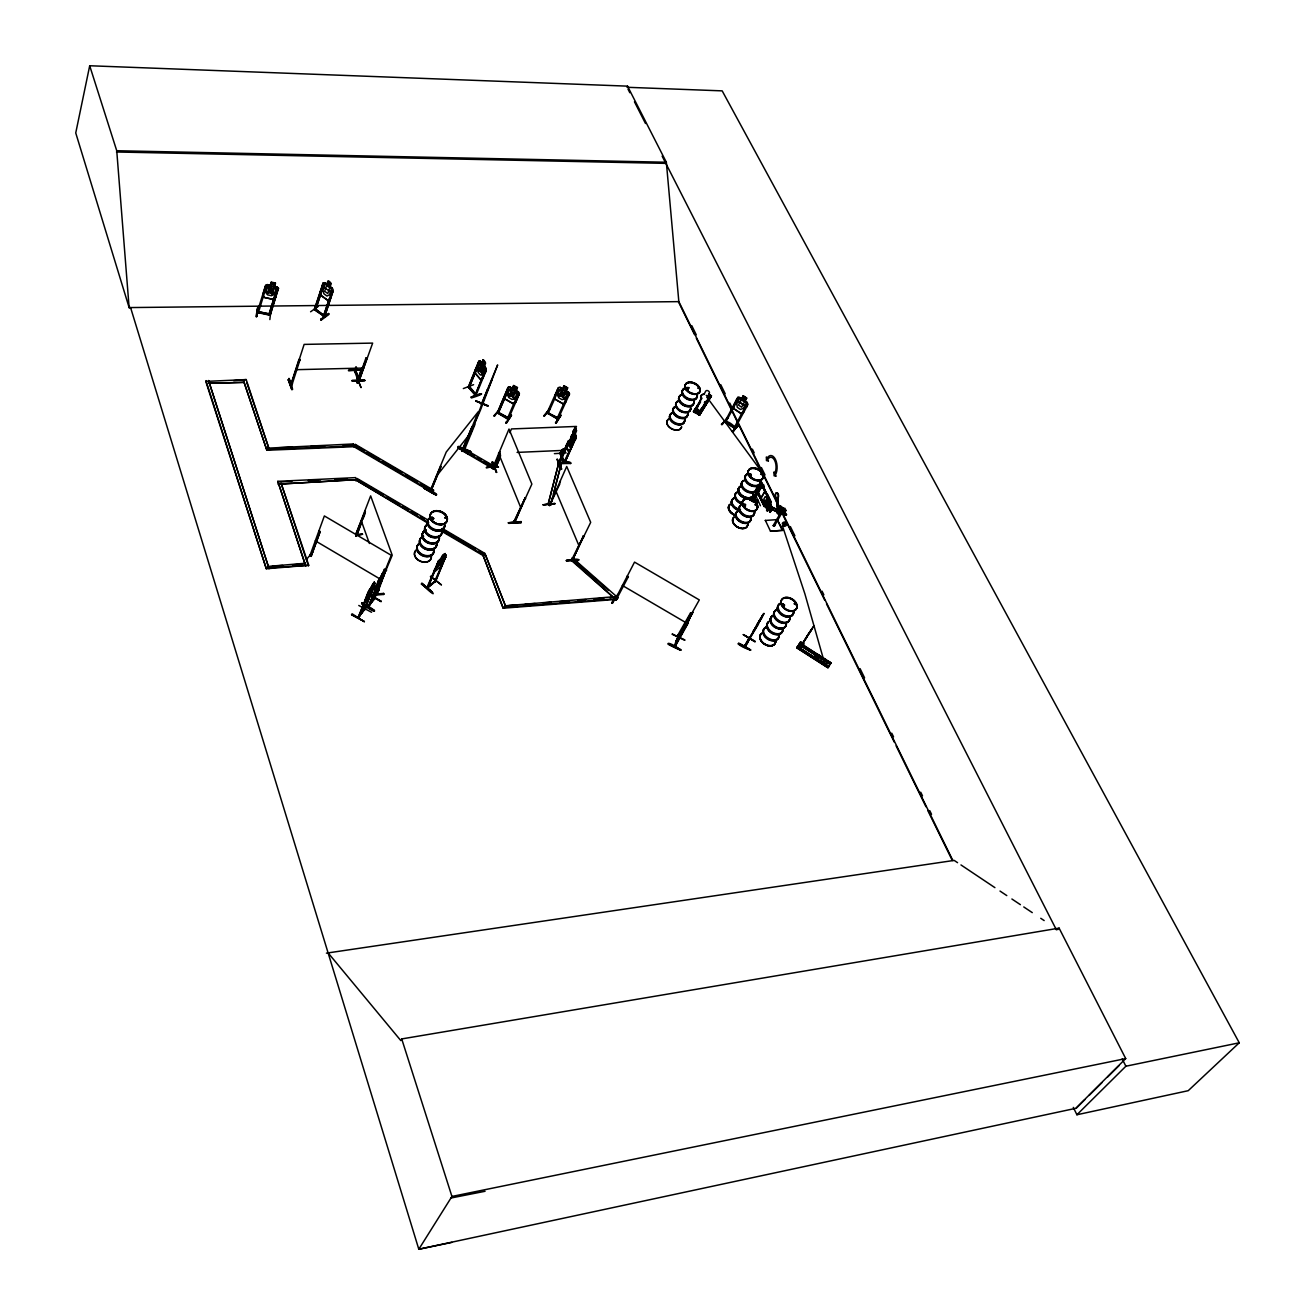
<?xml version="1.0" encoding="UTF-8"?>
<svg xmlns="http://www.w3.org/2000/svg" width="1315" height="1315" viewBox="0 0 1315 1315"><rect width="100%" height="100%" fill="white"/><g stroke="black" fill="none" stroke-linecap="round" stroke-linejoin="round"><path stroke-width="1.5" d="M767.45 510.812L771.313 502.363L767.039 493.618L771.182 502.363M462.584 450.535L462.65 449.5L462.288 451.341M562.804 393.317C566.009 389.98 569.592 393.711 563.215 394.582L564.086 399.464L562.179 394.779C558.678 398.544 554.979 394.451 561.686 393.678L560.88 388.977L562.639 393.218M698.018 388.402L698.807 388.336M687.564 389.24L687.942 388.385L687.022 389.207M311.392 556.097L310.537 554.486M685.97 388.484L686.693 387.777M686.775 388.747L686.512 387.958M686.594 388.418L686.989 388.813M760.432 505.733L755.714 495.623M732.899 432.01L738.093 424.959L732.323 431.649L738.438 425.764M516.022 401.667L513.425 403.935L504.681 398.856L504.779 395.24L504.812 398.807L513.442 403.705L516.022 401.667L519.244 393.76L518.422 392.051M384.079 575.132L384.243 574.096L374.265 599.344L374.627 598.473M368.479 605.936L368.43 607.053L374.923 597.257M368.282 605.755L369.499 605.36L367.937 606.626M471.132 397.146C484.676 391.64 485.416 393.76 471.329 397.985M364.025 609.716L365.586 608.434L364.436 608.878M554.667 399.07L554.881 395.421L554.798 399.02L563.379 404.017L554.716 398.987M368.085 593.838L368.266 592.786L358.469 618.083L358.305 616.686M359.537 616.373L358.37 616.719M571.663 441.561C572.584 445.588 573.291 435.018 570.677 439.966M464.589 448.168L465.395 447.511L464.688 449.303L474.962 424.416M698.725 409.984C697.476 410.149 698.791 409.639 698.068 411.184M760.152 487.849L759.38 486.764L760.859 486.303M770.163 504.73A2.893 1.512 86.7 0 1 771.346 506.735L777.757 509.842L777.264 511.979L777.444 509.858A2.548 1.331 86.6 0 1 779.203 508.954A2.548 1.331 86.6 0 1 779.91 512.225A2.548 1.331 86.6 0 1 778.299 513.573M615.19 598.999L616.258 600.067L615.141 599.541L634.537 562.113L699.301 599.919L677.718 638.383L679.165 635.309L677.735 635.309M677.735 638.235C679.888 633.025 675.959 639.895 674.414 646.405L688.107 622.176C693.876 608.434 680.907 637.66 691.674 613.086C691.476 610.883 675.779 642.378 680.792 635.112M678.556 637.775L683.438 628.948M675.368 645.879L674.48 646.438M675.762 645.238L675.105 646.733M276.61 289.892L277.827 289.859L276.61 289.892L269.049 314.696M274.391 286.276L278.517 288.38L277.268 286.933M268.868 315.107L270.216 315.008M270.874 310.652L269.854 319.561M274.556 286.308L275.525 283.07L271.202 282.084L270.249 285.224M273.52 299.524L275.953 296.664L273.52 299.524L263.427 297.239L263.049 293.755L265.712 285.437L267.307 284.55L270.364 285.355L271.301 282.314M263.427 297.239L273.52 299.425M265.581 285.47L257.181 312.411C256.573 310.85 260.025 310.866 258.348 312.773L266.156 287.212L264.972 286.933L266.156 287.212M267.29 284.648L265.712 285.536M256.639 316.603L257.641 307.628M256.704 316.751L257.806 307.25L255.965 316.586L256.77 316.241M374.874 588.906L378.375 580.852M378.112 580.852L382.534 575.247M570.825 436.925L570.694 439.572M379.328 578.781L384.49 572.239M444.717 517.88L445.588 517.042M445.916 518.176L445.621 517.929M569.937 441.067L569.888 446.705L570.513 441.1L572.962 439.95L572.666 438.98M475.044 373.098L481.027 379.986L475.044 373.098L475.488 369.236M684.047 626.022L688.518 618.412L685.312 626.976L691.033 614.73M432.783 519.063L433.26 518.077M433.638 518.521L433.062 519.441M432.766 519.31L431.156 517.732M733.376 408.373L733.803 404.872L733.31 408.439L741.364 413.798L744.027 411.792M352.239 381.103C390.687 379.427 326.087 380.906 364.715 380.725M364.567 380.314L352.042 380.577M437.731 561.982C441.873 554.355 431.599 577.86 434.427 569.855M370.238 594.512L383.651 593.41L383.684 594.446L383.635 593.394M370.271 595.498C376.715 580.408 362.069 609.65 365.044 599.706L364.781 601.695L369.794 594.955L383.52 593.838M549.341 505.585L566.716 466.48L590.698 522.351L572.189 560.19L571.614 559.138L572.091 558.168L573.011 559.171M572.107 558.99L583.613 535.78L572.6 560.157L572.14 558.283M683.471 627.896L685.92 624.641L683.488 627.863M482.375 403.179L481.191 404.576L497.645 364.929L480.419 410.165L462.748 451.029L493.454 468.945L500.292 453.954M559.927 483.673L549.719 505.453C548.421 501.459 551.347 505.798 548.865 504.45M564.283 462.14C566.897 462.387 562.393 460.464 564.332 463.258L576.069 437.895M564.266 461.302L560.847 453.872M508.773 523.37C546.711 521.151 482.358 524.586 521.085 521.628M563.034 448.941C557.741 455.269 561.143 453.938 564.217 463.192L575.28 438.733L563.905 462.255M560.979 452.541L560.963 454.332M524.438 499.486L514.461 521.381L514.954 522.4L515.036 520.625M548.108 504.418L558.645 463.702L561.045 464.573L550.558 505.289L548.108 504.418L558.3 464.425C558.612 461.384 571.039 460.414 570.677 463.521M558.875 464.014C555.111 463.801 561.686 463.192 557.872 463.406M570.694 463.505L558.628 463.521L570.529 463.044M566.551 561.16C577.943 556.146 587.378 562.376 566.37 560.585M578.584 559.812L566.518 560.174M493.437 467.68C491.596 468.748 494.046 466.217 492.632 467.532M749.172 638.778C749.928 634.8 749.451 641.704 744.717 647.111L758.525 623.918M780.14 508.248L678.836 301.628L666.343 162.238L627.534 86.149L89.699 65.75L75.744 132.946L129.166 307.71M762.158 617.097L744.224 646.865L762.569 616.324M375.087 588.972L374.446 590.879L375.991 588.906M375.17 588.857C371.356 599.525 389.684 566.716 378.112 586.211L384.276 571.022L381.383 579.422L377.257 585.898L377.093 584.945M754.465 501.738L758.393 501.048L752.887 501.393M758.41 502.034L754.728 502.281M376.567 593.262L377.027 594.364L386.298 569.132L373.838 599.098L392.232 555.242L370.649 495.887L355.806 534.383L365.356 510.943L356.677 535.78M376.337 592.44L376.632 593.344M451.933 1242.379L418.811 1249.25L130.579 307.579L129.117 307.579L116.739 150.732L89.699 65.75M314.252 309.617L323.194 282.889L324.657 282.709L332.383 288.33L333.287 290.221L324.411 316.931C320.515 313.085 313.348 310.209 315.419 309.37L314.548 308.68M315.649 310.192L315.074 308.598M494.424 467.187L496.149 466.266M550.558 505.289L552.497 497.678M553.467 493.865L561.045 464.573M355.066 371.159C358.896 371.997 357.072 382.139 358.863 379.312M358.058 380.413L354.442 370.731M435.775 579.964L435.199 581.033M246.628 382.287L268.786 448.119L246.217 379.575L205.765 381.416L266.32 568.77L308.729 565.253L281.114 483.262L308.45 566.009M687.449 620.532L684.967 625.595C695.734 603.273 674.036 650.547 685.493 624.346M757.572 490.758L757.309 491.35M760.958 484.019L760.465 482.884L768.963 499.125L760.415 483.016L761.007 482.112L761.911 483.131L760.99 483.838M761.385 482.079L756.289 490.511L764.294 506.67L756.766 490.396L761.434 482.112L768.963 499.125M243.439 380.43L266.879 450.256L353.932 446.689L432.076 492.451L433.572 490.183L355.461 444.454L353.932 446.689L353.488 443.944L266.205 448.234M244.097 382.353L208.97 383.29L244.097 382.353L266.879 450.256M275.345 283.136L274.375 286.374L276.216 287.903L274.424 293.738L271.498 295.743L267.487 294.839L266.09 291.864L267.865 286.012L270.348 285.454M246.217 379.575L233.692 380.676M268.737 314.992L276.643 289.579M270.183 315.321L277.827 289.859M270.002 315.321L278.533 288.281M358.863 382.057L357.762 382.139C357.006 384.835 356.677 380.314 358.601 381.712M697.542 410.214C697.723 411.053 699.547 409.277 697.443 410.395M318.164 306.461L310.587 311.787M329.375 298.784L323.424 316.323L331.906 291.141L332.843 291.815L324.69 316.734L314.63 309.452L323.194 282.889M298.949 359.488L300.247 359.8L298.949 359.488L290.779 384.802L292.259 383.964M291.059 384.835L304.127 344.399L372.655 343.1L358.321 383.043L357.17 382.977L365.948 358.009L367.214 358.321L365.948 358.009M315.271 310.389L323.704 285.224L322.504 284.747L323.424 285.421M315.386 310.389L323.704 285.224M292.062 383.405C292.571 386.166 291.782 382.057 291.075 383.898M300.116 359.455L291.963 384.868L290.911 384.785M292.489 389.569L288.264 379.657L291.782 389.602C292.242 382.731 284.665 368.545 292.588 389.076M328.027 281.311L326.909 284.484L324.904 284.287L322.997 290.056L323.868 293.755L326.991 296.023L329.473 294.79L331.396 289.021L330.049 286.769L331.314 283.58C325.15 275.788 329.605 288.396 324.542 282.626M794.244 603.848L795.493 603.749M794.901 604.358L794.934 603.667M328.651 313.545L328.997 314.367L321.222 320.12L320.827 319.2M321.238 320.104L320.876 319.249L328.618 313.463M330.64 294.971L331.906 291.141M315.962 309.239L324.46 315.912L324.295 316.931M783.625 605.492L782.639 604.637L783.576 604.177M784.102 606.034L784.365 604.9L783.609 605.41M784.2 605.426L784.069 604.703M784.496 605.722L784.299 604.703M356.431 479.646L278.254 484.15L356.431 479.646L355.708 477.608L277.827 481.323L305.146 564.283M291.946 384.407L290.664 384.391L292.144 384.818M484.216 366.063L486.287 370.074L475.751 395.881L475.685 393.908M476.375 394.796L475.373 394.221M777.576 511.946L771.527 509.201L770.146 511.14L770.574 508.379L771.116 509.464A2.893 1.512 86.7 0 1 768.519 508.363M771.527 509.201L771.412 509.513A2.893 1.512 86.7 0 1 768.815 508.33M801.608 644.038L800.441 642.904L798.567 645.764L800.506 642.788M478.759 363.762L478.068 362.956L479.104 363.647L468.765 387.761C471.641 387.547 466.973 384.637 469.389 387.054M266.32 568.77L205.978 380.627M268.309 566.403L305.327 563.247M348.574 370.337L361.05 370.041L348.459 370.682M358.485 380.282C356.233 368.381 353.801 373.444 355.823 367.033M354.475 370.83L354.803 369.942M356.25 367.017L354.836 371.8L356.151 367.904M356.579 367.888L354.803 371.701M356.809 377.405L361.033 387.629L357.318 377.832M357.696 379.443L361.74 368.068M358.798 377.537L362.184 368.068M359.126 378.408L364.534 363.252M367.082 357.992L358.42 382.599L358.568 381.629L357.187 382.599M687.531 621.453L686.348 624.362M306.411 559.533L313.348 551.199M305.787 566.19L277.827 481.323M310.324 555.407L310.34 554.42M319.972 531.786L318.838 531.145L320.203 531.507L311.178 555.9M311.491 555.029L309.781 555.67L311.162 556.393L320.203 531.507M755.057 504.615L756.207 504.878L755.172 504.993M353.932 446.689L355.461 444.454M761.895 474.584L761.303 473.679L761.73 474.748M470.474 452.146L457.982 447.199C474.584 454.004 475.093 452.656 458.327 446.344M487.849 406.154L475.816 400.845L488.046 405.645M681.877 631.742L684.474 626.877L681.63 631.808M761.697 473.647L760.941 474.37M491.909 379.92L481.619 404.741M743.287 505.141L744.504 504.615L743.78 505.618M745.145 505.979L744.602 504.697L743.731 505.47M745.621 505.88L744.635 506.522M750.75 475.093L750.405 475.373M751.407 475.422L750.24 474.025M428.394 523.469L356.053 480.106L357.318 478.594L428.131 520.132M357.318 478.594L355.773 480.863M749.616 474.83L749.566 473.86M683.225 629.786L684.293 626.926M678.162 638.58L692.791 612.346L685.575 625.118M687.679 621.716L688.32 618.428M430.202 490.939L446.229 452.064L478.413 411.562L462.058 451.423L472.233 426.422L461.647 451.193L462.601 449.566M462.075 450.256L461.68 451.061M470.277 434.509L487.536 389.224M355.757 536.224L356.299 535.567M361.559 522.762L356.381 536.29L356.266 535.452M362.94 519.162L365.028 513.738M357.581 535.106L362.513 534.252M430.547 490.068L431.682 489.722L430.728 491.333L441.084 466.513M764.673 506.653L756.832 490.396M680.743 650.251C671.423 641.638 657.911 640.504 680.743 650.235L668.217 644.284M689.307 619.102L690.424 616.258M688.074 623.277L675.039 646.701M688.057 619.99L685.082 626.597L692.791 612.346M374.233 598.078L374.857 597.339M374.972 598.522L367.986 606.807L378.736 582.134L377.684 582.677M674.99 646.766L678.524 637.66M364.337 621.683L352.108 613.776L351.549 614.746L364.403 621.633L351.615 614.647M358.781 605.459L371.553 612.28M362.118 602.895C371.077 612.708 384.917 614.943 362.102 602.911L362.069 602.944M369.531 589.761L357.943 617.82L364.699 609.075L375.054 583.17L368.167 591.766L365.093 599.903M672.327 633.962L684.852 639.945M358.65 617.968L370.485 588.808M358.979 615.946L358.502 616.982L369.351 590.254L374.315 581.888L371.471 590.271L367.296 596.796L367.115 595.859M373.624 583.071L371.866 585.816M364.008 609.963L374.824 583.235M364.518 610.242L374.364 584.945L374.183 585.997M374.791 585.208L364.074 609.881M818.489 656.974C814.938 660.081 815.695 652.437 818.357 656.908M384.276 571.022L382.04 573.882L368.447 607.152L379.345 579.34L384.407 571.105M380.199 582.775C375.876 593.706 372.589 593.657 375.663 593.525M380.462 577.91L378.21 583.515L380.282 580.836M372.638 598.703L379.246 589.991M374.496 593.838L377.783 585.767M380.019 580.03L384.342 569.296L385.476 569.954L384.342 569.296M374.265 593.64L374.528 593.032M383.586 572.206L381.843 574.918M375.449 594.38L374.857 592.473M815.596 656.086L817.996 655.774L817.798 657.796M382.155 577.893L391.262 555.308L324.361 515.94L309.913 555.67L311.03 556.327M374.315 598.226L385.574 570.924M364.37 608.845L364.797 609.355M358.025 617.721L365.586 608.434M463.34 388.566L473.581 384.67M435.988 495.081L424.17 488.292C444.766 501.377 436.399 491.103 424.17 488.309M475.882 394.04L476.096 395.766L468.617 386.906L478.923 361.329M468.798 386.955L469.159 386.084L476.457 394.895M478.364 365.504L469.028 387.925L468.189 386.922M483.032 360.063L481.734 363.302L480.074 362.825L477.789 368.414L478.068 372.26L480.402 375.022L482.638 374.118L485.547 363.022C481.126 354.014 483.624 367.888 480.09 361.066L478.742 361.231L468.239 387.152L475.668 395.782M440.673 466.283L430.695 490.331M440.541 467.22L430.86 491.317M432.076 492.451L433.572 490.183M471.099 397.048L481.175 393.711M475.471 394.927L484.873 370.945L485.925 371.652L484.873 370.945M475.011 395.092L485.219 370.83M475.488 395.733L475.898 394.845L469.636 387.185M482.917 377.964L486.188 370.025L485.761 368.036M462.748 451.029L464.195 448.826L495.229 466.776M458.113 447.955L468.272 453.806L458.573 447.593M627.534 86.149L627.058 87.283L722.182 90.867L1239.256 1042.795L1188.218 1090.694L1076.919 1114.758L1073.303 1107.378M687.564 388.402L688.041 389.322L687.729 388.106M499.93 408.981L493.782 415.902L494.621 415.77M508.609 389.339L498.073 413.469L508.609 389.339L507.393 388.977L497.284 413.025L508.215 387.218L509.858 386.84C513.228 392.166 514.773 380.462 512.439 388.583L510.138 388.484L507.787 394.023L508.642 397.475L512.11 399.497L514.987 398.215L517.37 392.675L515.924 390.604L517.436 387.514L513.623 385.426M437.928 562.031L426.865 587.805L435.331 580.786M428.115 587.443L437.944 563.182L427.244 588.101L435.101 581.279L427.326 586.868M442.465 555.768L439.226 560.798L437.254 567.57L442.3 561.932L444.684 556.377L443.697 556.524C449.056 548.914 437.714 559.845 445.243 553.467M442.596 555.785L442.169 556.787L444.289 554.42M517.436 387.514L516.088 390.571L519.441 393.727L508.264 419.288L508.773 418.038L497.481 412.006M435.134 581.838L445.588 557.001L435.66 581.312L427.474 588.002M434.838 581.888C437.139 578.781 433.506 580.852 435.775 581.115M434.164 572.206L440.624 566.699L445.67 554.93M446.311 555.242L434.591 581.394M436.186 580.326L435.692 581.197M696.046 409.902L701.043 398.33A4.224 3.222 32.9 0 1 704.133 394.237L704.035 394.385A4.224 3.222 32.9 0 0 700.944 398.461L701.043 398.33M432.454 592.276L421.868 583.137C427.638 591.816 444.289 601.563 421.671 583.548L432.438 592.21M517.699 394.615L518.735 395.207L517.699 394.615L507.311 418.844L507.985 417.595M494.21 466.874L498.5 467.055L486.534 467.367M511.519 415.261L506.324 423.2L505.913 422.345M511.453 415.178L506.324 423.167M492.615 461.844L491.728 462.37L496.577 472.414L492.599 461.844M441.215 584.78L430.695 576.249M514.264 520.691L515.348 521.463L514.477 522.466L531.868 484.068L509.004 429.052L492.468 468.469M493.158 468.617L500.341 451.768M493.454 468.945L494.785 466.332M494.572 467.532L500.44 454.3M509.842 432.668L511.469 428.937L576.48 426.438L558.744 464.639L569.576 440.656L568.507 440.706L557.922 464.688M500.637 455.664L495.87 467.548L500.012 457.784M495.919 467.466L495.854 466.168L495.771 467.121M668.398 643.857L680.989 649.676M785.433 512.439L780.337 512.751L779.253 510.549L780.6 506.028L777.609 512.472M543.72 415.902L549.785 408.735L544.377 415.803M485.432 554.831L505.996 607.283L485.432 554.831L482.967 554.996L503.168 608.204L614.927 599.509C614.647 596.698 618.527 599.262 616.094 600.018L628.373 576.693L627.091 576.348L628.373 576.693M440.788 530.75L483.295 555.686L484.791 553.368L442.3 528.433M558.004 419.37L546.958 412.943L547.467 411.759M554.946 395.552L558.513 387.662M483.295 555.686L484.791 553.368M558.744 389.651L557.544 389.306L558.744 389.651L548.076 413.6L547.566 411.842M567.62 387.859L566.058 390.9L567.472 392.955L565.006 398.429L562.097 399.694L558.645 397.705L557.856 394.286L560.305 388.813L562.606 388.895L563.905 385.706L567.62 387.859L566.288 390.802M548.355 412.992L557.215 417.792L556.935 418.86L567.751 394.878L568.77 395.47L567.751 394.878M556.081 423.134L560.979 415.228L556.064 423.167L555.719 422.394M566.124 390.834L569.527 393.99L557.889 419.304L557.346 417.973M514.888 522.285L525.244 497.728L513.951 521.529L514.379 520.444M521.069 521.562L521.085 522.63M554.404 453.642L566.173 452.919M561.817 449.862L560.124 453.511M575.28 438.733L564.71 463.127L560.552 453.461L562.228 449.845M565.138 462.387C563.658 467.367 560.469 446.492 560.453 454.415M561.028 454.431L563.445 448.925M558.809 464.54L557.741 464.589L568.507 440.706M573.767 430.416L575.132 427.474L576.562 430.728L570.825 445.67L569.017 446.36L567.669 443.336M573.767 430.63L575.132 427.687M573.356 440.229L574.408 434.723L572.946 431.468L574.54 434.723M555.062 503.859L543.029 504.796L554.848 503.497M685.822 625.562L684.852 627.649M548.914 504.549L549.292 503.809M549.769 505.552L550.196 504.483M503.168 608.204L482.967 554.996M504.812 605.853L614.417 596.698L615.305 598.802L503.497 607.481M684.868 625.381L681.959 632.022L682.633 631.332M685.773 625.858L680.759 635.227M582.759 537.506L572.584 559.927M616.028 599.706L571.992 559.96L573.619 558.793L618.001 597.783L616.028 599.706L571.647 560.683L572.518 558.135M571.647 560.683L573.619 558.793M361.559 603.848L374.019 611.081M436.301 494.637L424.449 487.931M704.035 394.385L705.629 391.262A2.12 1.627 32.9 0 1 708.21 390.867A2.12 1.627 32.9 0 1 709.311 393.349L707.7 396.472A4.224 3.222 32.9 0 1 706.122 401.404L706.221 401.272A4.224 3.222 32.9 0 0 707.799 396.325L707.7 396.472M697.312 409.639C693.663 412.154 698.955 415.162 698.988 410.592L697.213 409.803L698.988 410.592M709.295 399.201L706.73 397.36M711.448 395.782L699.498 415.178L711.448 395.782L708.752 394.253M691.591 614.615L690.983 615.847M431.534 518.159L432.421 517.387M433.605 518.768L431.534 518.883M614.417 596.698L609.996 597.733M612.626 602.878L611.705 602.96L613.924 599.591M617.935 594.528L611.754 602.928M721.951 424.679L727.77 418.022L721.376 424.285L722.214 424.203M725.387 420.718C745.934 438.47 729.809 418.975 724.812 421.901L737.83 397.294L741.841 398.774M741.775 398.593L743.238 395.831L746.723 398.067L745.046 400.927L748.104 404.231L734.888 428.559L724.647 421.737L725.338 420.636M733.869 405.004L737.912 397.409L739.392 397.212L747.43 402.406M725.814 422.066L737.962 399.415L736.827 398.987L737.962 399.415M738.734 643.15L750.651 649.972C730.598 637.101 738.159 646.848 750.684 649.922M754.942 641.819L743.304 634.603L755.221 641.342M1125.706 1058.591L451.933 1196.453L418.811 1249.25L1075.818 1108.315L1125.706 1058.591L1059.101 928.127L401.716 1038.932L400.828 1040.592L328.109 952.898M749.731 637.824L744.685 647.013L745.227 645.106M557.692 464.179L558.661 464.195M557.987 463.39L559.056 463.34M746.493 398.166L744.98 400.993L746.18 403.097L743.37 408.357L740.46 409.458L737.271 407.305L736.762 403.902L739.572 398.626L741.791 398.839L743.238 395.831M744.274 646.783L749.221 637.611M734.477 427.227L734 428.082L746.312 405.004L747.265 405.645L746.312 405.004M734.838 428.575L735.184 427.704M743.304 634.586L755.04 641.638M754.153 630.279L752.87 631.956L759.56 620.581M753.035 632.055L758.492 622.488M756.914 625.381L763.21 614.5M759.725 620.91L760.612 618.971L759.281 621.305M761.829 616.817L763.933 613.464L762.125 616.193M750.454 650.317L738.274 643.972M760.514 485.564L761.056 487.586M752.476 500.752L759.823 487.651L761.286 487.553L753.018 501.837L760.711 486.895L752.525 500.851M760.826 485.547L760.941 487.668M690.474 613.02L691.559 613.645L690.474 613.02L677.406 635.885L679.28 635.392M762.963 484.364C760.695 487.701 763.834 481.471 764.163 486.78L763.127 488.095L764.163 486.78M679.954 635.967L676.962 641.161L676.617 640.405M674.463 646.651L688.255 622.242M752.081 500.785L757.867 499.947L749.977 500.357M758.229 501.459L752.903 501.508M767.582 510.812L761.106 497.892L764.804 491.35L766.99 493.733M764.936 491.514L761.106 497.892M806.539 636.953L811.684 629.458L800.473 647.161L808.972 633.205L800.227 646.996L806.769 637.118M768.585 499.141L769.407 498.352M768.683 509.069L770.278 512.34L768.568 508.872L767.598 510.96L766.53 510.68M765.281 520.461L777.329 519.606L782.557 530.34L770.491 531.227L765.346 520.346M770.146 512.143L771.642 509.546L770.311 503.809L767.352 497.728L765.281 496.528L763.818 499.108L764.294 503.103L767.237 509.168L768.568 508.872M770.146 512.34L771.872 509.562L770.146 506.308L771.182 504.5M779.269 509.595L780.929 506.719L783.23 507.968L786.206 515.316L783.181 508.379L784.891 508.28L785.976 510.499L784.808 512.488M779.253 510.549L780.403 508.543L782.096 508.445L783.181 510.664L774.272 526.279L773.171 525.638L780.995 512.143L782.54 512.045L781.422 511.404M778.431 512.028L777.609 511.601M757.029 624.691L759.528 620.647M780.337 512.751L781.488 510.762L780.403 508.543M783.181 508.379L782.03 510.384L783.115 512.587L786.551 514.724L779.401 512.916M770.491 531.227L782.557 530.34M777.264 519.721L782.491 530.455M778.053 512.899L779.121 511.601L780.321 514.066C779.417 517.469 776.951 512.456 779.121 511.601M773.171 525.638L774.716 525.54L774.272 526.279M759.495 486.977L760.432 486.813M677.702 635.671L678.902 636.296M678.31 634.882L679.082 635.868M676.288 640.783L679.576 635.194M679.51 635.704L676.436 640.717M779.253 515.365L780.321 514.066M758.541 621.913L763.078 614.417M763.933 613.464L748.909 639.402M744.865 646.996L745.687 645.402M801.887 644.103L830.833 663.154M699.695 411.973L706.221 401.272M799.75 643.199L831.047 662.826L827.71 661.1M800.112 642.608L799.652 643.446M801.345 644.481L802.199 644.498M421.211 583.991L432.356 592.325M809.004 633.041L813.854 625.956L809.235 633.205M752.87 631.956L754.218 630.164M800.588 641.983L803.86 643.873L800.375 649.265L801.476 647.539L798.32 645.517M828.828 666.409L797.597 646.668L828.861 666.36L827.957 667.773L796.808 647.884L800.704 641.852L797.087 647.44L828.236 667.346L831.047 662.826M677.915 637.479L678.819 637.644M827.891 660.804L825.163 665.111L804.912 593.936L782.293 525.408M612.379 603.338L617.853 594.495M615.453 598.621L616.669 598.769M822.45 657.73L825.787 659.472L823.239 663.483M827.973 667.757L796.874 647.802M828.466 666.968L797.317 647.111M830.472 663.73L801.147 644.925M814.116 657.631L816.664 653.637L819.82 655.659L817.273 659.653M822.631 657.451L820.083 661.461M798.879 644.662L830.373 663.894L799.257 644.087M797.728 646.47L797.186 647.292L828.368 667.149M830.866 663.105L829.962 664.519L800.654 645.698M708.604 394.549L711.3 396.078L698.807 414.784L710.84 396.259L710.248 395.47L707.602 399.037M699.448 415.129L711.234 396.209M698.298 410.379L698.216 409.409L697.377 410.461M699.975 410.822L702.161 407.453M698.249 414.209L710.248 395.47M702.029 398.166L693.268 411.628L699.596 415.195M700.287 401.568L693.728 411.661L700.435 401.42M700.55 401.946L694.041 412.088L697.41 407.058M697.607 407.173L694.468 412.318M697.114 408.768L694.912 412.335M803.86 643.873L800.506 642.164M682.666 631.512L683.833 629.786M291.075 383.553L292.489 383.849M555.44 422.805L560.963 415.228M565.91 401.93L563.33 404.1M569.527 393.99L568.688 392.199M548.076 413.6L548.437 412.335M562.524 388.73L560.059 387.185M544.262 416.296L549.588 409.228M358.814 617.212L364.255 609.355M505.7 422.822L511.387 415.639M472.644 426.652L471.707 427.096M369.515 589.81L372.589 586.112L368.249 594.413M373.131 585.175L374.775 583.022M383.076 574.326L384.703 572.173M518.587 391.903L509.858 386.84M374.331 582.167L370.846 587.805M494.407 416.263L500.144 408.603M508.165 387.3L509.875 386.972M436.218 476.507L468.288 435.906M757.078 490.791L756.766 489.657M794.276 603.716L795.394 604.505M795.509 604.588L795.476 603.897M782.606 604.637L783.773 604.686M783.937 605.59L783.23 605.656M782.458 604.144L782.359 605.41L783.855 605.936M370.567 589.071L366.984 597.076L370.074 591.668L370.14 592.95L370.863 592.062L373.608 585.142L370.649 590.271L370.567 589.087M571.696 559.154L572.074 560.059M289.004 379.213L288.232 379.706L291.815 389.552M1057.737 929.656L1059.101 928.127M738.093 424.959L732.899 431.978M727.031 418.088L721.951 424.515M721.853 424.515L727.705 418.006M270.939 289.563L275.673 287.64L271.843 290.615C276.397 295.809 271.104 296.401 270.775 291.092C267.915 295.168 262.49 293.705 270.068 290.188C265.515 285.207 271.038 284.615 271.12 289.678M744.75 506.176L744.306 504.615M743.879 505.782L744.027 504.796M762.092 474.436L761.352 473.63M751.26 475.586L750.783 473.992M749.205 474.14L750.027 474.008M749.468 473.926L749.583 475.307L751.046 475.537M749.616 474.386L750.553 473.959M376.961 594.232L376.106 593.295L376.402 594.281M704.873 402.686L705.251 401.798M330.427 298.406L328.24 300.625L320.531 294.987L320.4 291.24M777.362 510.204L778.496 510.039L778.003 498.023A2.909 1.529 86.9 0 0 778.053 493.602A2.909 1.529 86.9 0 0 775.735 493.963A2.909 1.529 86.9 0 0 776.491 498.27L777.675 510.187L776.179 498.286A2.909 1.529 86.9 0 1 775.423 493.98A2.909 1.529 86.9 0 1 777.74 493.618A2.909 1.529 86.9 0 1 777.691 498.04M355.872 534.498L362.546 534.268L356.661 534.942M1076.278 1108.2L1084.826 1099.685M1089.099 1095.428L1101.921 1082.672M1107.625 1076.985L1119.016 1065.643M1076.919 1114.758L1125.887 1066.218L1239.256 1042.795M381.087 601.711L370.468 595.481M698.66 388.007L698.068 387.777M572.304 445.686L570.529 447.412L568.228 441.807M572.436 445.67L570.513 447.577L568.113 441.807M568.557 451.341L570.348 449.615L568.557 451.505L566.206 445.736M480.912 380.019L483.098 378.046M270.052 314.942L257.247 312.066L258.529 312.395M431.862 517.584L432.816 517.765M433.079 518.669L431.83 518.537M358.814 379.378L357.598 379.542L357.927 378.654M512.472 393.004C514.543 390.522 520.937 392.084 513.146 394.319L514.116 399.267L512.127 394.516C508.626 398.313 504.993 394.204 511.617 393.399L510.73 388.648L512.538 392.938M441.429 584.863L430.383 576.496M439.309 560.272L445.867 554.897M437.944 563.182L437.172 563.823L438.322 563.494M445.966 557.297L444.815 557.626M616.39 598.999L618.001 597.783M323.506 315.469L324.427 315.945M324.509 316.553L323.457 316.307M320.663 319.709L328.553 313.956M332.843 291.815L331.643 291.338M330.443 298.571L328.257 300.79L320.416 295.07L320.498 291.174M332.366 288.33L330.197 286.736M780.568 509.678L783.23 507.968M757.604 500.259L752.048 500.588M563.823 462.19L564.727 462.403M428.082 586.408L427.901 587.18M270.282 314.416L269.049 314.154M759.61 486.961L751.703 501.015L761.484 483.065L757.489 490.314M760.958 482.194L769.028 498.385M745.178 505.7L744.175 506.028M761.664 474.419L761.977 473.942M749.714 474.288L751.029 475.06M427.77 587.18L428.098 586.227M572.765 437.139C576.249 437.632 575.46 432.832 572.765 435.758L573.077 430.794M444.733 517.617L445.9 518.028M572.683 441.725L570.891 442.432L569.576 439.391M374.496 593.344L375.876 594.15M485.843 367.97L480.09 361.066M485.432 363.055L482.917 360.096M547.024 412.631L557.626 417.611L557.116 418.466M783.181 604.111L782.622 605.114M450.963 1198.014L485.071 1191.275M743.895 505.174L745.128 505.93M744.947 506.374L745.063 504.96M432.586 519.096L433.473 518.077M704.347 402.85L705.037 401.782M465.346 447.593L464.195 449.122M687.827 389.404L686.677 388.993M326.416 953.145L954.18 860.405L957.567 862.673M323.556 315.912L323.852 315.025M675.302 644.892L678.491 638.005M557.445 417.611L558.464 418.203M497.793 411.776L498.714 412.253M497.432 412.631L508.576 419.123M478.808 361.362L480.09 361.198M370.255 595.563L383.684 594.446M508.856 605.541L516.943 604.916M525.047 604.292L535.156 603.503M543.243 602.878L551.33 602.254M559.417 601.629L569.543 600.856M577.63 600.232L585.717 599.607M593.805 598.982L603.93 598.194M386.676 570.151L385.821 569.165M566.288 560.634L578.584 559.68M584.024 536.75L583.186 535.813M272.402 566.14L282.61 565.466M292.818 564.809L303.025 564.135M266.583 568.014L308.729 565.253M514.001 521.299L514.855 521.611M514.576 521.48L514.428 522.351M759.988 486.501L760.103 487.75M757.193 489.722L764.722 505.913M365.241 511.962L365.356 510.943M554.897 503.481L543.029 504.796M777.757 509.842L771.395 507.113M778.579 509.776L779.105 511.782M778.496 510.039L777.527 498.221M781.488 510.762L783.181 510.664M785.976 510.499L784.266 510.598L783.115 512.587L779.45 512.505M779.138 511.321L778.431 512.538M525.638 498.664L524.8 497.76M560.322 481.964L560.338 481.011M574.03 441.939L571.729 434.607M490.199 467.072L486.336 467.861M486.501 467.335L498.27 466.661M494.687 467.532L495.788 467.466M557.363 459.362L561.686 469.291L557.379 459.329M568.655 441.051L569.576 440.656M558.875 463.11L570.677 462.601M279.618 481.98L291.897 481.405M308.302 480.616L320.597 480.024M334.93 479.35L347.226 478.759M517.074 452.409L565.417 450.289M560.519 453.363L561.111 452.722M575.658 439.621L574.852 438.75M575.066 433.671L576.134 437.961M278.336 447.741L292.505 447.166M310.718 446.426L324.887 445.851M343.1 445.111L353.209 444.7M573.652 430.63L576.118 435.775M267.126 449.483L354.212 445.933L432.388 491.695M576.43 430.745L575 427.49M348.607 370.37L361.05 370.057M295.859 369.696L363.745 368.052M697.838 410.362L697.64 411.003M129.117 307.579L678.836 301.628M116.739 150.732L666.343 162.238M116.46 151.998L665.834 163.372M270.233 313.956L257.477 311.556M817.618 657.615L815.727 656.152M258.858 311.77L268.967 314.038M270.052 315.288L257.444 312.526M267.323 284.78L277.251 287.032M432.668 517.452L431.205 518.768M744.668 506.357L743.419 505.075M749.879 474.682L750.586 475.159M686.989 387.793L688.222 388.648M561.16 469.241L556.903 459.329M786.551 514.724L779.121 512.373L786.206 515.316L783.756 513.129M548.454 503.678L550.903 504.565M558.3 464.425L560.716 465.296M475.701 401.124L487.914 405.973M508.083 419.304L497.234 412.877M547.287 412.729L558.07 419.058L556.968 418.828M771.215 509.217L777.264 511.979M784.463 604.949L782.82 603.996L782.902 604.999M689.455 617.754L688.156 620.762M684.227 625.989L682.304 629.704M432.635 517.469L433.621 518.357M672.195 634.307L684.671 640.241M549.719 503.678L549.588 504.533M706.188 395.338L710.248 397.656L707.388 396.407M696.145 409.754L699.777 411.825M758.706 621.913L756.585 625.513M458.475 447.922L468.37 453.642M563.938 385.953L567.455 387.876M568.54 392.347L560.009 387.399L558.398 387.547L546.974 412.992M615.256 599.098L616.324 599.706M507.393 388.977L508.412 389.585M548.191 412.647L547.221 412.022M498.829 412.68L508.938 418.252M463.899 449.566L467.302 451.555M470.704 453.56L474.123 455.549M477.526 457.538L480.928 459.527M484.347 461.516L492.862 466.48M463.061 450.272L493.782 468.206M310.159 555.374L311.261 556.031M622.34 585.454L686.331 622.883M355.182 445.21L363.861 450.289M367.329 452.327L379.476 459.428M382.944 461.466L402.028 472.644M405.513 474.682L417.66 481.783M421.129 483.821L433.276 490.939M358.814 480.386L383.586 494.917M387.12 496.988L399.513 504.253M403.048 506.341L408.357 509.447M411.907 511.535L417.217 514.642M420.751 516.713L424.285 518.8M441.988 529.172L475.619 548.897M479.153 550.985L484.462 554.092M356.053 480.106L428.706 522.729M442.876 531.046L483.624 554.946M315.321 540.827L379.657 578.764M798.106 645.829L801.262 647.835M960.969 864.941L994.913 887.641M1000.008 891.06L1006.797 895.597M1011.893 899L1020.391 904.671M1023.777 906.956L1032.275 912.626M1040.757 918.297L1044.159 920.566M724.96 421.54L735.184 428.427L735.43 427.424M743.287 395.996L746.558 398.1M733.507 408.34L741.331 413.65M315.863 309.551L323.769 315.271M322.142 285.897L332.218 293.212M442.777 563.099L440.772 566.831M573.274 559.516L608.451 590.435M780.929 506.719L782.885 508.543L780.6 506.028L780.863 510.105M749.698 474.896L749.632 474.189M695.06 412.647L693.876 411.529L694.649 410.033L694.452 411.447L699.07 414.077L700.106 413.14L699.35 414.62L698.397 414.537L710.478 396.045L698.281 414.011M709.689 400.96L763.062 473.696M627.995 89.091L629.836 92.724M634.455 101.781L645.517 123.511M662.135 156.123L1056.405 929.869M1122.172 1058.937L1125.887 1066.218M760.744 486.451L761.155 487.783M691.739 325.594L696.26 334.815M720.702 384.605L725.222 393.826M729.743 403.048L731.567 406.73M752.377 449.155L754.185 452.837M761.418 467.598L765.034 474.962M790.381 526.608L794.901 535.83M822.056 591.158L823.864 594.84M860.059 668.612L864.58 677.833M891.734 733.162L893.543 736.844M920.697 792.172L922.505 795.854M929.738 810.615L931.546 814.297M782.852 513.77L952.898 860.585M678.244 301.382L694.517 334.585M696.325 338.284L778.595 506.111M783.115 515.332L824.702 600.182M826.51 603.864L894.315 742.186M896.123 745.884L925.957 806.736M927.765 810.435L952.175 860.224M778.809 511.617L780.009 514.083M778.743 512.012L779.285 513.113M778.348 512.883L779.565 515.348M571.269 435.577L572.633 438.602M568.754 441.018L570.102 444.043L574.507 434.64L573.192 431.616M565.845 445.423L568.672 451.505M570.661 437.073L571.976 440.098M555.571 490.314L579.077 545.972M492.632 468.567L492.237 467.762M498.516 453.215L520.937 508.034M353.488 443.944L354.212 445.933M361.214 520.609L369.4 543.49M401.716 1038.932L451.933 1196.453M771.708 507.097L771.658 506.702A2.893 1.512 86.7 0 0 770.475 504.713M263.197 293.771L263.559 297.157M575.921 435.84L575.937 437.895M750.849 518.094A8.284 5.572 29.2 0 1 745.589 523.206A8.284 5.572 29.2 0 1 736.384 517.863A8.284 5.572 29.2 0 1 738.471 510.894M750.536 518.439A8.169 5.507 29.2 0 1 745.358 523.485A8.169 5.507 29.2 0 1 736.269 518.209A8.169 5.507 29.2 0 1 738.323 511.338M754.366 511.88A8.301 5.572 29.2 0 1 744.767 515.94A8.301 5.572 29.2 0 1 740.526 505.404M743.682 504.352A8.301 5.572 29.2 0 1 745.638 504.45M751.144 518.932A8.169 5.507 29.2 0 1 739.835 520.329A8.169 5.507 29.2 0 1 738.915 510.302M754.087 513.77A8.186 5.507 29.2 0 1 743.649 515.727A8.186 5.507 29.2 0 1 740.411 505.831M743.517 504.796A8.186 5.507 29.2 0 1 745.441 504.911M751.046 519.343A8.284 5.572 29.2 0 1 739.572 520.756A8.284 5.572 29.2 0 1 738.636 510.582M754.646 511.173A8.186 5.507 29.2 0 1 745.178 515.184A8.186 5.507 29.2 0 1 741.003 504.796M754.547 511.568A8.301 5.572 29.2 0 1 744.947 515.611A8.301 5.572 29.2 0 1 740.707 505.075M747.627 523.6A8.153 5.507 29.2 0 1 738.159 527.627A8.153 5.507 29.2 0 1 734.017 517.239M777.691 512.834A2.548 1.331 86.6 0 1 777.297 510.993M783.625 524.06A1.644 0.855 -25.9 0 1 782.54 523.041A1.644 0.855 -25.9 0 1 785.022 522.071A1.644 0.855 -25.9 0 1 784.414 523.748M439.407 537.687A8.893 6.411 22.5 0 1 432.701 543.243A8.893 6.411 22.5 0 1 422.904 537.506A8.893 6.411 22.5 0 1 426.257 529.961M439.44 537.539A8.86 6.394 22.5 0 1 427.967 541.961A8.86 6.394 22.5 0 1 424.613 530.635M444.93 524.882A9.057 6.493 22.5 0 1 438.109 530.504A9.057 6.493 22.5 0 1 428.148 524.669A9.057 6.493 22.5 0 1 431.534 517.025M444.503 525.606A8.926 6.394 22.5 0 1 432.964 530.027A8.926 6.394 22.5 0 1 429.561 518.652M439.309 537.901A8.876 6.394 22.5 0 1 432.602 543.457A8.893 6.411 22.5 0 1 422.805 537.736A8.893 6.411 22.5 0 1 426.159 530.192A8.876 6.394 22.5 0 0 422.838 537.72A8.876 6.394 22.5 0 0 432.602 543.457A8.893 6.411 22.5 0 0 439.309 537.917A8.876 6.394 22.5 0 1 427.786 542.388A8.876 6.394 22.5 0 1 424.433 531.03A8.893 6.411 22.5 0 0 423.907 539.512A8.893 6.411 22.5 0 0 434.673 543.342A8.893 6.411 22.5 0 0 438.898 536.191M441.265 530.553A8.909 6.394 22.5 0 1 437.057 537.671A8.909 6.394 22.5 0 1 426.274 533.841A8.909 6.394 22.5 0 1 426.767 525.392M441.544 530.142A9.024 6.493 22.5 0 1 437.27 537.375A9.024 6.493 22.5 0 1 426.339 533.479A9.024 6.493 22.5 0 1 426.849 524.915M441.692 529.797A9.024 6.493 22.5 0 1 437.418 537.03A9.024 6.493 22.5 0 1 426.471 533.134A9.024 6.493 22.5 0 1 426.997 524.57M442.136 531.194A8.909 6.394 22.5 0 1 430.613 535.632A8.909 6.394 22.5 0 1 427.244 524.258M444.782 525.227A9.057 6.493 22.5 0 1 433.079 529.715A9.057 6.493 22.5 0 1 429.643 518.176M444.782 526.164A8.942 6.394 22.5 0 1 433.44 528.893A8.942 6.394 22.5 0 1 428.739 518.702M438.635 536.75A8.86 6.394 22.5 0 1 434.427 543.851A8.86 6.394 22.5 0 1 423.693 540.054A8.86 6.394 22.5 0 1 424.203 531.622M431.073 554.716A8.811 6.411 22.4 0 1 426.865 561.85A8.811 6.411 22.4 0 1 416.181 558.07A8.811 6.411 22.4 0 1 416.707 549.637M436.728 544.262A8.975 6.493 22.5 0 1 429.956 549.9A8.975 6.493 22.5 0 1 420.077 544.114A8.975 6.493 22.5 0 1 423.463 536.471M436.876 543.933A8.975 6.493 22.5 0 1 430.104 549.571A8.975 6.493 22.5 0 1 420.225 543.769A8.975 6.493 22.5 0 1 423.611 536.126M436.448 544.64A8.86 6.394 22.5 0 1 424.992 549.078A8.86 6.394 22.5 0 1 421.655 537.736M433.276 549.456A8.827 6.394 22.4 0 1 429.085 556.574A8.827 6.394 22.4 0 1 418.384 552.793A8.827 6.394 22.4 0 1 418.91 544.361M433.555 549.062A8.942 6.493 22.4 0 1 429.298 556.294A8.942 6.493 22.4 0 1 418.449 552.448A8.942 6.493 22.4 0 1 418.992 543.9M433.703 548.733A8.942 6.493 22.4 0 1 429.43 555.949A8.942 6.493 22.4 0 1 418.597 552.103A8.942 6.493 22.4 0 1 419.123 543.555M433.753 548.355A8.827 6.394 22.4 0 1 429.545 555.472A8.827 6.394 22.4 0 1 418.844 551.692A8.827 6.394 22.4 0 1 419.37 543.259M430.975 554.946A8.811 6.411 22.4 0 1 426.767 562.08A8.811 6.411 22.4 0 1 416.082 558.3A8.811 6.411 22.4 0 1 416.625 549.867M436.925 543.522A8.86 6.394 22.5 0 1 426.52 548.404A8.86 6.394 22.5 0 1 420.833 537.819M789.723 617.393A8.728 6.049 31.3 0 1 784.332 623.113A8.728 6.049 31.3 0 1 774.634 617.458A8.728 6.049 31.3 0 1 776.688 609.798M789.444 619.431A8.613 5.967 31.3 0 1 777.658 621.206A8.613 5.967 31.3 0 1 776.54 610.242M786.452 624.247A8.564 5.95 31.3 0 1 774.716 626.039A8.564 5.95 31.3 0 1 773.615 615.108M786.271 624.609A8.597 5.967 31.3 0 1 774.486 626.4A8.548 5.934 31.3 0 1 773.384 615.519M773.384 615.436A8.597 5.967 31.3 0 0 774.486 626.4A8.548 5.934 31.3 0 0 786.189 624.641M793.603 612.889A8.761 6.049 31.2 0 1 781.62 614.68A8.761 6.049 31.2 0 1 780.469 603.552M790.036 616.702A8.613 5.967 31.3 0 1 784.71 622.34A8.613 5.967 31.3 0 1 775.143 616.768A8.613 5.967 31.3 0 1 777.165 609.207M789.921 617.08A8.728 6.049 31.3 0 1 783.839 622.784A8.728 6.049 31.3 0 1 774.256 615.946A8.728 6.049 31.3 0 1 778.694 609.092M793.75 610.85A8.761 6.049 31.2 0 1 788.343 616.571A8.761 6.049 31.2 0 1 778.611 610.9A8.761 6.049 31.2 0 1 780.666 603.24M793.865 610.472A8.63 5.967 31.2 0 1 788.523 616.11A8.63 5.967 31.2 0 1 778.924 610.522A8.63 5.967 31.2 0 1 780.946 602.96M793.208 611.524A8.63 5.967 31.2 0 1 783.411 616.11A8.63 5.967 31.2 0 1 778.875 604.818M779.006 636.624A8.646 6.049 31.4 0 1 767.122 638.465A8.646 6.049 31.4 0 1 766.037 627.37M775.735 641.671A8.498 5.95 31.4 0 1 764.081 643.495A8.498 5.95 31.4 0 1 763.012 632.581M785.844 623.474A8.564 5.95 31.3 0 1 780.535 629.112A8.564 5.95 31.3 0 1 771.017 623.573A8.564 5.95 31.3 0 1 773.056 616.028M775.686 641.835A8.531 5.967 31.4 0 1 763.966 643.66A8.531 5.967 31.4 0 1 762.914 632.712M786.074 623.178A8.597 5.967 31.3 0 1 780.732 628.833A8.597 5.967 31.3 0 1 771.182 623.261A8.597 5.967 31.3 0 1 773.22 615.683M779.269 634.224A8.531 5.967 31.3 0 1 773.943 639.879A8.531 5.967 31.3 0 1 764.459 634.356A8.531 5.967 31.3 0 1 766.514 626.795M779.154 634.603A8.646 6.049 31.3 0 1 773.762 640.339A8.646 6.049 31.3 0 1 764.147 634.718A8.646 6.049 31.3 0 1 766.234 627.058M783.066 629.803A8.564 5.967 31.3 0 1 771.33 631.611A8.564 5.967 31.3 0 1 770.228 620.647M782.392 629.145A8.564 5.967 31.3 0 1 772.628 633.764A8.564 5.967 31.3 0 1 768.157 622.505M778.628 635.26A8.531 5.967 31.4 0 1 768.88 639.879A8.531 5.967 31.4 0 1 764.459 628.636M782.721 628.8A8.679 6.049 31.3 0 1 772.809 633.485A8.679 6.049 31.3 0 1 768.289 622.077M782.902 628.488A8.679 6.049 31.3 0 1 773.006 633.173A8.679 6.049 31.3 0 1 768.486 621.748M775.521 640.339A8.531 5.967 31.4 0 1 765.774 644.975A8.515 5.967 31.4 0 1 761.352 633.764A8.531 5.967 31.4 0 0 765.774 644.975A8.515 5.967 31.4 0 0 775.505 640.356M690.901 408.817A8.005 5.227 26.9 0 1 680.513 410.428A8.005 5.227 26.9 0 1 677.554 401.091M697.114 395.437A8.137 5.276 26.9 0 1 690.474 399.957A8.137 5.276 26.9 0 1 681.959 392.807A8.137 5.276 26.9 0 1 688.616 388.303M694.09 401.141A8.005 5.211 26.9 0 1 688.83 405.743A8.005 5.211 26.9 0 1 679.921 400.598A8.005 5.211 26.9 0 1 682.123 394.237M696.835 395.799A8.021 5.211 26.9 0 1 691.559 400.385A8.021 5.211 26.9 0 1 682.633 395.24A8.021 5.211 26.9 0 1 684.819 388.862M686.545 388.615A8.021 5.211 26.9 0 1 688.435 388.747M693.498 399.99A8.12 5.276 26.9 0 1 689.898 406.154A8.12 5.276 26.9 0 1 679.97 401.502A8.12 5.276 26.9 0 1 681.86 394.533M697.295 395.108A8.137 5.276 26.9 0 1 690.654 399.629A8.137 5.276 26.9 0 1 682.123 392.462A8.137 5.276 26.9 0 1 688.781 387.958M697.377 394.714A8.038 5.211 26.9 0 1 687.877 398.231A8.038 5.211 26.9 0 1 683.964 388.418M685.378 387.777A8.038 5.211 26.9 0 1 688.994 387.662M693.531 403.672A8.005 5.211 26.9 0 1 683.126 405.267A8.005 5.211 26.9 0 1 680.167 395.947M693.827 401.864A8.12 5.276 26.9 0 1 684.227 405.447A8.12 5.276 26.9 0 1 680.282 395.503M690.786 407.634A8.005 5.227 26.9 0 1 681.302 411.184A8.005 5.227 26.9 0 1 677.422 401.371M684.556 419.995A8.054 5.293 26.9 0 1 679.247 424.663A8.054 5.293 26.9 0 1 670.288 419.501A8.054 5.293 26.9 0 1 672.54 413.025M681.68 426.849A7.939 5.227 26.9 0 1 670.469 427.95A7.939 5.227 26.9 0 1 669.845 418.532M690.49 408.16A7.972 5.211 26.9 0 1 685.23 412.762A7.972 5.211 26.9 0 1 676.387 407.634A7.972 5.211 26.9 0 1 678.573 401.272M690.671 407.847A8.005 5.227 26.9 0 1 681.186 411.398A8.005 5.227 26.9 0 1 677.324 401.585M687.794 413.666A8.071 5.293 26.9 0 1 682.469 418.334A8.071 5.293 26.9 0 1 673.494 413.157A8.071 5.293 26.9 0 1 675.729 406.68M684.819 419.271A7.939 5.211 26.9 0 1 679.559 423.89A7.939 5.211 26.9 0 1 670.732 418.795A7.939 5.211 26.9 0 1 672.951 412.417M687.515 414.011A7.956 5.211 26.9 0 1 682.255 418.63A7.956 5.211 26.9 0 1 673.395 413.502A7.956 5.211 26.9 0 1 675.614 407.14M684.244 418.121A8.054 5.293 26.9 0 1 680.628 424.301A8.054 5.293 26.9 0 1 670.781 419.682A8.054 5.293 26.9 0 1 672.705 412.696M687.959 413.337A8.071 5.293 26.9 0 1 682.633 418.006A8.071 5.293 26.9 0 1 673.658 412.828A8.071 5.293 26.9 0 1 675.894 406.351M688.057 412.959A7.972 5.211 26.9 0 1 678.606 416.493A7.972 5.211 26.9 0 1 674.743 406.713M684.26 421.786A7.939 5.211 26.9 0 1 673.921 423.414A7.939 5.211 26.9 0 1 671.012 414.126M681.564 427.046A7.939 5.227 26.9 0 1 671.242 428.706A7.939 5.227 26.9 0 1 668.332 419.386M756.7 489.131A8.317 5.523 28.9 0 1 745.194 490.479A8.317 5.523 28.9 0 1 744.241 480.386M756.355 487.931A8.202 5.457 28.9 0 1 751.177 492.911A8.202 5.457 28.9 0 1 742.054 487.635A8.202 5.457 28.9 0 1 744.093 480.83M753.528 492.994A8.186 5.457 28.9 0 1 748.334 497.99A8.186 5.457 28.9 0 1 739.227 492.698A8.186 5.457 28.9 0 1 741.282 485.893M753.38 493.256A8.186 5.457 28.9 0 1 748.186 498.254A8.186 5.457 28.9 0 1 739.079 492.961A8.186 5.457 28.9 0 1 741.134 486.156M760.218 481.257A8.334 5.523 28.9 0 1 754.958 486.303A8.334 5.523 28.9 0 1 745.671 480.928A8.334 5.523 28.9 0 1 747.742 474.041M759.906 481.619A8.219 5.441 28.9 0 1 754.711 486.583A8.219 5.441 28.9 0 1 745.572 481.29A8.219 5.441 28.9 0 1 747.61 474.485M760.432 482.49A8.334 5.523 28.9 0 1 748.909 483.805A8.334 5.523 28.9 0 1 747.923 473.712M760.53 482.079A8.219 5.441 28.9 0 1 749.155 483.378A8.219 5.441 28.9 0 1 748.202 473.416M756.848 487.257A8.317 5.523 28.9 0 1 747.249 491.235A8.317 5.523 28.9 0 1 742.991 480.764M756.947 486.879A8.202 5.457 28.9 0 1 747.479 490.791A8.202 5.457 28.9 0 1 743.287 480.468M738.093 509.826A8.235 5.523 29 0 1 731.633 503.777A8.235 5.523 29 0 1 734.329 498.254M753.265 493.47A8.186 5.457 28.9 0 1 748.071 498.467A8.186 5.457 28.9 0 1 738.964 493.174A8.186 5.457 28.9 0 1 741.019 486.369M740.477 509.579A8.137 5.457 29 0 1 732.439 503.908A8.137 5.457 29 0 1 734.773 497.645M745.293 504.516A8.153 5.457 28.9 0 1 743.37 504.401M741.381 503.875A8.153 5.457 28.9 0 1 734.986 497.908A8.153 5.457 28.9 0 1 737.649 492.468M738.274 509.497A8.252 5.523 29 0 1 731.798 503.464A8.252 5.523 29 0 1 734.51 497.925M741.972 502.84A8.153 5.457 28.9 0 1 735.89 497.678A8.153 5.457 28.9 0 1 736.844 492.122M750.438 498.484A8.153 5.457 28.9 0 1 750.454 500.012M737.912 510.105A8.137 5.457 29 0 1 731.847 504.96A8.137 5.457 29 0 1 732.8 499.404M741.578 503.596A8.268 5.523 28.9 0 1 735.414 498.369A8.268 5.523 28.9 0 1 736.367 492.731M741.759 503.267A8.268 5.523 28.9 0 1 735.595 498.04A8.268 5.523 28.9 0 1 736.548 492.418M750.339 498.862A8.268 5.523 28.9 0 1 750.355 500.423M729.94 504.582A8.104 5.457 29 0 0 728.987 510.138A8.12 5.474 29 0 0 735.003 515.299A8.104 5.457 29 0 1 728.987 510.138A8.12 5.474 29 0 1 729.924 504.598M752.558 496.626A8.12 5.424 28.9 0 1 740.97 495.969A8.12 5.424 28.9 0 1 740.871 486.731A8.153 5.441 28.9 0 0 738.816 493.487A8.153 5.441 28.9 0 0 747.89 498.747A8.153 5.441 28.9 0 0 753.068 493.766A8.12 5.424 28.9 0 1 753.051 495.295M441.659 563.412L440.673 564.382L440.377 562.771L436.712 567.62L440.081 562.59L439.752 560.617L440.656 559.911L440.985 561.406L444.47 556.804L441.265 561.62L441.659 563.412M482.046 374.791L480.994 369.712C478.134 373.279 475.734 368.216 480.731 368.414L480.55 363.154L481.504 368.332C484.298 364.978 486.599 369.909 481.75 369.663L482.046 374.791M785.039 510.171L785.039 510.171M768.091 507.952L767.615 508.806L766.809 503.349L763.884 501.294L764.41 500.423L766.793 502.051L766.612 496.495L767.45 502.182C771.379 502.429 770.557 507.327 767.467 503.546L768.091 507.952M508.593 522.795L520.937 522.006L508.593 522.795M208.559 380.561L269.033 568.59L208.559 380.561M270.035 286.506L268.244 292.341L272.271 293.245L274.062 287.426L270.035 286.506M271.86 283.004L271.548 284.056L274.145 284.648L274.457 283.596L271.86 283.004M326.58 285.519L324.674 291.289L327.797 293.557L329.703 287.804L326.58 285.519M328.323 282.298L327.977 283.333L329.999 284.813L330.344 283.777L328.323 282.298M470.655 451.686L458.162 446.738L470.671 451.62M381.219 601.349L370.583 595.153L381.186 601.366M481.323 364.304L479.055 369.877L481.389 372.638L483.673 367.066L481.323 364.304M483.18 361.296L484.282 364.074L483.18 361.296M512.012 389.569L509.645 395.108L513.129 397.13L515.496 391.591L512.012 389.569M514.116 386.462L513.705 387.448L515.94 388.747L516.368 387.761L514.116 386.462M440.64 559.648L438.273 565.203L440.903 563.067L443.27 557.527L440.64 559.648M562.163 389.881L559.697 395.355L563.149 397.36L565.614 391.886L562.163 389.881M564.332 386.807L563.888 387.777L566.107 389.076L566.551 388.089L564.332 386.807M573.093 432.701L573.521 435.627L573.093 432.701M575.017 428.723L575.411 431.649L575.017 428.723M361.921 603.322L374.364 610.653L361.921 603.322M695.882 408.127L695.109 409.606L700.566 412.713L701.339 411.233L700.303 412.187L695.684 409.557L695.882 408.127M741.282 399.776L738.471 405.053L741.66 407.206L744.471 401.946L741.282 399.776M743.616 396.851L743.106 397.804L745.161 399.185L745.671 398.248L743.616 396.851M766.563 499.125L765.083 501.705L768.042 507.787L769.522 505.19L766.563 499.125M492.385 462.222L496.577 472.414L492.336 462.255M768.404 460.907L766.448 460.595L766.398 456.946L767.089 458.31A11.03 5.819 86.9 0 1 775.373 459.28A11.03 5.819 86.9 0 1 775.439 474.846L776.129 476.227L774.091 475.783L773.976 471.97L774.666 473.351A9.205 4.865 86.9 0 0 774.617 460.349A9.205 4.865 86.9 0 0 767.713 459.527L768.404 460.907M746.608 406.96L736.351 400.023L746.591 406.976M744.027 506.752A8.219 5.507 29.2 0 0 757.161 508.839A8.219 5.507 29.2 0 0 748.958 498.599A8.235 5.507 29.2 0 0 744.011 506.785A8.235 5.507 29.2 0 0 757.161 508.872A8.235 5.507 29.2 0 0 748.942 498.615A8.219 5.507 29.2 0 0 744.027 506.752M743.748 507.294A8.202 5.49 29.2 0 0 756.832 509.382A8.202 5.49 29.2 0 0 748.646 499.158A8.202 5.49 29.2 0 0 743.748 507.294M738.29 527.414A8.153 5.507 29.2 0 0 747.742 523.386A8.153 5.507 29.2 0 1 738.274 527.43A8.153 5.507 29.2 0 1 734.132 517.042A8.153 5.507 29.2 0 0 738.29 527.414M743.895 506.998A8.235 5.507 29.2 0 0 757.046 509.086A8.235 5.507 29.2 0 0 748.827 498.812A8.235 5.507 29.2 0 0 743.895 506.998M776.705 509.793A2.548 1.331 86.6 0 0 777.872 513.754A2.548 1.331 86.6 0 0 779.022 510.121A2.548 1.331 86.6 0 0 776.705 509.793M784.332 526.345A1.644 0.855 -25.9 0 0 786.485 524.701A1.644 0.855 -25.9 0 0 784.069 524.833A1.644 0.855 -25.9 0 0 784.332 526.345M431.484 519.737A8.958 6.411 22.6 0 0 446.426 521.989A8.958 6.411 22.6 0 0 438.339 510.779A8.975 6.411 22.6 0 0 431.468 519.77A8.975 6.411 22.6 0 0 446.426 522.022A8.975 6.411 22.6 0 0 438.322 510.795A8.958 6.411 22.6 0 0 431.484 519.737M431.254 520.329A8.942 6.394 22.6 0 0 446.163 522.565A8.942 6.394 22.6 0 0 438.092 511.387A8.942 6.394 22.6 0 0 431.254 520.329M431.386 519.967A8.975 6.411 22.6 0 0 446.344 522.219A8.975 6.411 22.6 0 0 438.24 511.009A8.975 6.411 22.6 0 0 431.386 519.967M781.833 604.686A8.663 5.967 31.2 0 0 795.657 609.618A8.663 5.967 31.2 0 0 790.003 597.898A8.663 5.967 31.2 0 0 781.833 604.686M781.669 604.916A8.679 5.967 31.2 0 0 795.526 609.864A8.679 5.967 31.2 0 0 789.871 598.128A8.679 5.967 31.2 0 0 781.669 604.916M781.505 605.229A8.646 5.95 31.2 0 0 795.296 610.144A8.646 5.95 31.2 0 0 789.674 598.457A8.646 5.95 31.2 0 0 781.505 605.229M686.627 389.766A8.054 5.211 26.9 0 0 699.613 392.018A8.071 5.211 26.9 0 0 691.706 382.238A8.071 5.211 26.9 0 0 686.611 389.75A8.071 5.211 26.9 0 0 699.629 392.018A8.054 5.211 26.9 0 0 691.706 382.254A8.054 5.211 26.9 0 0 686.627 389.766M686.364 390.276A8.038 5.194 26.9 0 0 699.317 392.544A8.038 5.194 26.9 0 0 691.427 382.796A8.038 5.194 26.9 0 0 686.364 390.276M686.512 389.963A8.071 5.211 26.9 0 0 699.514 392.232A8.071 5.211 26.9 0 0 691.591 382.451A8.071 5.211 26.9 0 0 686.512 389.963M749.731 476.178A8.252 5.457 28.9 0 0 762.93 478.331A8.252 5.457 28.9 0 0 754.662 468.107A8.252 5.457 28.9 0 0 749.731 476.178M749.895 475.931A8.219 5.424 28.9 0 0 763.012 478.085A8.219 5.424 28.9 0 0 754.794 467.91A8.219 5.424 28.9 0 0 749.895 475.931M742.301 495.689A8.153 5.441 28.9 0 0 753.61 494.374A8.12 5.424 28.9 0 1 742.318 495.673A8.12 5.424 28.9 0 1 741.397 485.794A8.153 5.441 28.9 0 0 742.301 495.689M749.583 476.49A8.219 5.441 28.9 0 0 762.716 478.627A8.219 5.441 28.9 0 0 754.481 468.436A8.219 5.441 28.9 0 0 749.583 476.49A8.202 5.424 28.9 0 0 762.7 478.627A8.202 5.424 28.9 0 0 754.481 468.469A8.202 5.424 28.9 0 0 749.583 476.49M729.184 509.793A8.087 5.441 29 0 0 735.2 514.938A8.054 5.424 29 0 1 729.217 509.793A8.087 5.441 29 0 1 730.137 504.253A8.054 5.424 29 0 0 729.217 509.793"/></g></svg>
